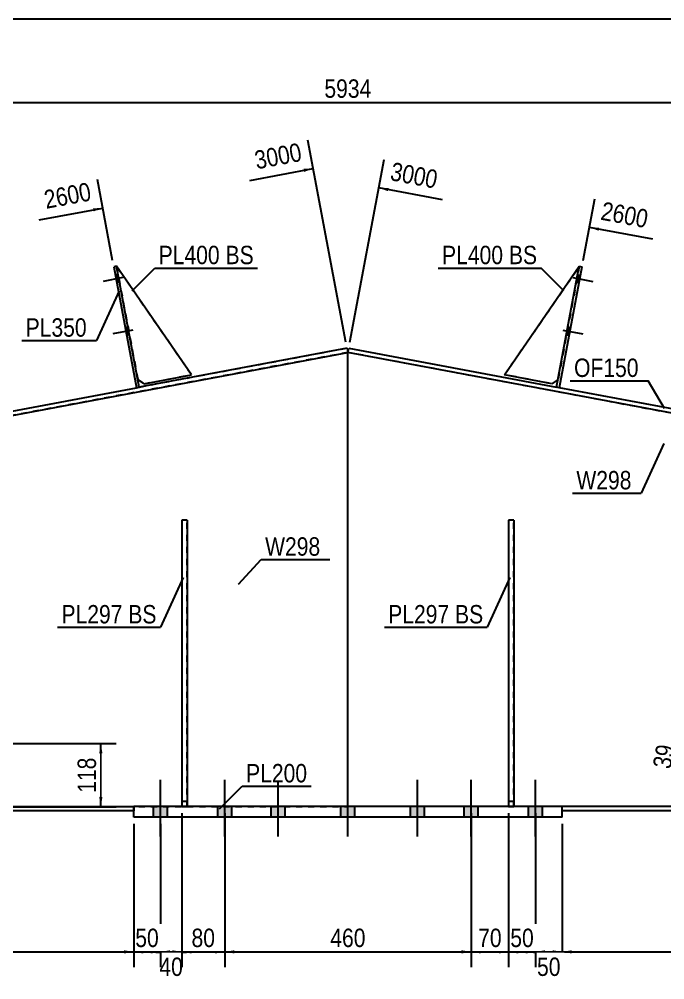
# Model space of a CAD drawing. Header units: millimetres. Extents: x -240 to 163, y -154 to 123.
# Drawn here: x -90.7 to 9.8, y -26.1 to 123.4 of the extents above; entities that cross this region are included whole.
import ezdxf

# ---------------------------------------------------------------- set-up
doc = ezdxf.new("R2010")
doc.units = ezdxf.units.MM
doc.linetypes.add('DXK_LINE_DOT1', pattern=[1.8814, 0.9407, -0.9407])
doc.styles.add('Arial Narrow', font='ARIALN.TTF', dxfattribs={"height": 0.2})

# ---------------------------------------------------------------- blocks, each defined once
blk = doc.blocks.new('Unknown-627308215-1211')
at = {"color": 5, "linetype": 'Continuous'}
blk.add_line((162.91, 123.44), (-237.09, 123.44), dxfattribs=at)
blk = doc.blocks.new('Part-627308215-1257 - 1232')
at = {"color": 2, "linetype": 'Continuous'}
for p, q in [((-63.87, 68.08), (-75.52, 84.97)), ((-71.24, 66.69), (-72.21, 67.36)), ((-71.24, 66.69), (-63.87, 68.08))]:
    blk.add_line(p, q, dxfattribs=at)
at = {"color": 7, "linetype": 'DXK_LINE_DOT1'}
blk.add_line((-75.52, 84.97), (-72.21, 67.36), dxfattribs=at)
blk = doc.blocks.new('Part-627308215-1262 - 1232')
at = {"color": 2, "linetype": 'Continuous'}
for p, q in [((-15.17, 68.08), (-3.52, 84.97)), ((-7.8, 66.69), (-15.17, 68.08)), ((-6.83, 67.36), (-7.8, 66.69))]:
    blk.add_line(p, q, dxfattribs=at)
at = {"color": 7, "linetype": 'DXK_LINE_DOT1'}
blk.add_line((-3.52, 84.97), (-6.83, 67.36), dxfattribs=at)
blk = doc.blocks.new('Part-627308215-1524 - 1232')
at = {"color": 2, "linetype": 'Continuous'}
for p, q in [((21.22, 0.83), (-6.19, 0.83)), ((68.18, 0.17), (-6.19, 0.17)), ((68.18, 0.83), (21.3, 0.83)), ((81.91, 0.83), (68.28, 0.83)), ((104.33, 0.17), (68.28, 0.17)), ((81.99, 0.83), (104.33, 0.83)), ((104.43, 0.83), (128.59, 0.83)), ((128.59, 0.17), (104.43, 0.17)), ((128.59, 0.83), (128.59, 0.17))]:
    blk.add_line(p, q, dxfattribs=at)
at = {"color": 7, "linetype": 'DXK_LINE_DOT1'}
for p, q in [((-6.19, 0.17), (-6.19, 0.83)), ((68.18, 0.83), (21.22, 0.83)), ((104.33, 0.83), (68.28, 0.83)), ((128.59, 0.83), (104.43, 0.83)), ((128.59, 0.17), (128.59, 0.17)), ((128.59, 0.17), (128.59, 0.17))]:
    blk.add_line(p, q, dxfattribs=at)
blk = doc.blocks.new('Part-627308215-1605 - 1232')
at = {"color": 2, "linetype": 'Continuous'}
for p, q in [((-64.52, 45.44), (-65.35, 45.44)), ((-65.35, 45.44), (-65.35, 0.83)), ((-64.52, 45.44), (-64.52, 45.44)), ((-64.52, 45.44), (-64.52, 0.83)), ((-65.35, 0.83), (-64.52, 0.83)), ((-64.52, 0.83), (-64.52, 0.83))]:
    blk.add_line(p, q, dxfattribs=at)
at = {"color": 7, "linetype": 'DXK_LINE_DOT1'}
for p, q in [((-65.35, 45.44), (-65.35, 0.83)), ((-64.52, 0.83), (-64.52, 45.44)), ((-65.35, 1.67), (-64.52, 1.67))]:
    blk.add_line(p, q, dxfattribs=at)
blk = doc.blocks.new('Part-627308215-1460 - 1232')
at = {"color": 2, "linetype": 'Continuous'}
for p, q in [((-75.52, 84.97), (-75.93, 84.89)), ((-75.93, 84.89), (-72.39, 66.05)), ((-71.98, 66.13), (-75.52, 84.97)), ((-72.39, 66.05), (-71.98, 66.13))]:
    blk.add_line(p, q, dxfattribs=at)
blk = doc.blocks.new('Part-627308215-1413 - 1232')
at = {"color": 2, "linetype": 'Continuous'}
for p, q in [((-72.85, -0.83), (-72.85, 0.83)), ((-6.19, 0.83), (-72.85, 0.83)), ((-6.19, -0.83), (-6.19, 0.83)), ((-6.19, -0.83), (-72.85, -0.83))]:
    blk.add_line(p, q, dxfattribs=at)
blk = doc.blocks.new('Part-627308215-1610 - 1232')
at = {"color": 7, "linetype": 'DXK_LINE_DOT1'}
for p, q in [((-65.35, 45.44), (-65.35, 45.44)), ((-64.52, 45.44), (-65.35, 45.44)), ((-65.35, 0.83), (-65.35, 0.83)), ((-65.35, 0.83), (-64.52, 0.83))]:
    blk.add_line(p, q, dxfattribs=at)
blk = doc.blocks.new('Part-627308215-1423 - 1232')
at = {"color": 2, "linetype": 'Continuous'}
for p, q in [((-7.06, 66.13), (-3.52, 84.97)), ((-3.11, 84.89), (-6.65, 66.05)), ((-3.52, 84.97), (-3.11, 84.89)), ((-6.65, 66.05), (-7.06, 66.13))]:
    blk.add_line(p, q, dxfattribs=at)
blk = doc.blocks.new('Bolt-627308215-1620 - 1232')
at = {"linetype": 'Continuous'}
for points in [[(-3.57, 82.43), (-3.35, 83.58), (-3.76, 83.66), (-3.98, 82.51)], [(-3.57, 82.43), (-3.35, 83.58), (-3.76, 83.66), (-3.98, 82.51)], [(-3.57, 82.43), (-3.35, 83.58), (-3.76, 83.66), (-3.98, 82.51)], [(-5.11, 74.24), (-4.89, 75.39), (-5.3, 75.46), (-5.52, 74.32)], [(-5.11, 74.24), (-4.89, 75.39), (-5.3, 75.46), (-5.52, 74.32)], [(-5.11, 74.24), (-4.89, 75.39), (-5.3, 75.46), (-5.52, 74.32)]]:
    blk.add_hatch(color=3, dxfattribs=at).paths.add_polyline_path(points)
at = {"color": 3, "linetype": 'Continuous'}
for p, q in [((-4.53, 83.2), (-1.41, 82.62)), ((-4.53, 83.2), (-1.41, 82.62)), ((-4.53, 83.2), (-1.41, 82.62)), ((-3.98, 82.51), (-3.57, 82.43)), ((-3.98, 82.51), (-3.57, 82.43)), ((-3.98, 82.51), (-3.57, 82.43)), ((-3.76, 83.66), (-3.35, 83.58)), ((-3.76, 83.66), (-3.35, 83.58)), ((-3.76, 83.66), (-3.35, 83.58)), ((-6.07, 75.01), (-2.95, 74.43)), ((-6.07, 75.01), (-2.95, 74.43)), ((-6.07, 75.01), (-2.95, 74.43)), ((-5.3, 75.46), (-4.89, 75.39)), ((-5.3, 75.46), (-4.89, 75.39)), ((-5.3, 75.46), (-4.89, 75.39)), ((-5.52, 74.32), (-5.11, 74.24)), ((-5.52, 74.32), (-5.11, 74.24)), ((-5.52, 74.32), (-5.11, 74.24))]:
    blk.add_line(p, q, dxfattribs=at)
blk = doc.blocks.new('Part-627308215-1556 - 1232')
at = {"color": 7, "linetype": 'DXK_LINE_DOT1'}
for p, q in [((-39.52, 71.55), (-147.22, 51.32)), ((-147.32, 40.71), (-183.37, 33.94)), ((-183.47, 30.83), (-212.37, 25.4)), ((-212.37, 25.4), (-207.76, 0.83)), ((-207.63, 0.83), (-183.47, 0.83)), ((-183.37, 0.83), (-161.03, 0.83)), ((-160.95, 0.83), (-147.32, 0.83)), ((-147.22, 0.83), (-100.34, 0.83)), ((-100.26, 0.83), (-39.52, 0.83))]:
    blk.add_line(p, q, dxfattribs=at)
at = {"color": 2, "linetype": 'Continuous'}
for p, q in [((-39.52, 0.83), (-39.52, 71.55)), ((-207.76, 0.83), (-207.63, 0.83))]:
    blk.add_line(p, q, dxfattribs=at)
blk = doc.blocks.new('Part-627308215-1578 - 1232')
at = {"color": 2, "linetype": 'Continuous'}
for p, q in [((-13.69, 45.44), (-14.52, 45.44)), ((-14.52, 45.44), (-14.52, 0.83)), ((-13.69, 45.44), (-13.69, 45.44)), ((-13.69, 45.44), (-13.69, 0.83)), ((-14.52, 0.83), (-13.69, 0.83)), ((-13.69, 0.83), (-13.69, 0.83))]:
    blk.add_line(p, q, dxfattribs=at)
at = {"color": 7, "linetype": 'DXK_LINE_DOT1'}
for p, q in [((-14.52, 45.44), (-14.52, 0.83)), ((-13.69, 0.83), (-13.69, 45.44)), ((-14.52, 1.67), (-13.69, 1.67))]:
    blk.add_line(p, q, dxfattribs=at)
blk = doc.blocks.new('Part-627308215-1529 - 1232')
at = {"color": 2, "linetype": 'Continuous'}
for p, q in [((-207.63, 0.17), (-207.63, 0.83)), ((-207.63, 0.83), (-183.47, 0.83)), ((-183.47, 0.17), (-207.63, 0.17)), ((-183.37, 0.83), (-161.03, 0.83)), ((-147.32, 0.17), (-183.37, 0.17)), ((-160.95, 0.83), (-147.32, 0.83)), ((-147.22, 0.83), (-100.34, 0.83)), ((-72.85, 0.17), (-147.22, 0.17)), ((-100.26, 0.83), (-72.85, 0.83))]:
    blk.add_line(p, q, dxfattribs=at)
at = {"color": 7, "linetype": 'DXK_LINE_DOT1'}
for p, q in [((-207.63, 0.17), (-207.63, 0.17)), ((-207.63, 0.17), (-207.63, 0.17)), ((-160.95, 0.83), (-161.03, 0.83)), ((-100.26, 0.83), (-100.34, 0.83)), ((-72.85, 0.83), (-72.85, 0.17))]:
    blk.add_line(p, q, dxfattribs=at)
blk = doc.blocks.new('Part-627308215-1534 - 1232')
at = {"color": 7, "linetype": 'DXK_LINE_DOT1'}
for p, q in [((-39.64, 72.2), (-72.39, 66.05)), ((-110.81, 58.84), (-110.4, 58.91)), ((-147.22, 52), (-130.95, 55.05)), ((-167.51, 37.6), (-147.32, 41.39)), ((-212.37, 25.4), (-212.49, 26.06))]:
    blk.add_line(p, q, dxfattribs=at)
at = {"color": 2, "linetype": 'Continuous'}
for p, q in [((-39.64, 72.2), (-71.98, 66.13)), ((-39.64, 72.2), (-39.52, 71.55)), ((-147.22, 51.32), (-39.52, 71.55)), ((-110.4, 58.91), (-72.39, 66.05)), ((-130.95, 55.05), (-110.81, 58.84)), ((-147.22, 52), (-131.36, 54.98)), ((-183.37, 33.94), (-147.32, 40.71)), ((-167.1, 37.67), (-147.32, 41.39)), ((-183.37, 34.62), (-167.51, 37.6)), ((-212.49, 26.06), (-183.47, 31.51)), ((-212.37, 25.4), (-183.47, 30.83))]:
    blk.add_line(p, q, dxfattribs=at)
blk = doc.blocks.new('Part-627308215-1502 - 1232')
at = {"color": 2, "linetype": 'Continuous'}
for p, q in [((-39.52, 71.55), (-39.4, 72.2)), ((-39.4, 72.2), (-7.06, 66.13)), ((68.18, 51.32), (-39.52, 71.55)), ((31.36, 58.91), (-6.65, 66.05)), ((51.91, 55.05), (31.77, 58.84)), ((68.18, 52), (52.32, 54.98)), ((88.06, 37.67), (68.28, 41.39)), ((104.33, 33.94), (68.28, 40.71)), ((104.33, 34.62), (88.47, 37.6)), ((133.45, 26.06), (104.43, 31.51)), ((133.33, 25.4), (104.43, 30.83))]:
    blk.add_line(p, q, dxfattribs=at)
at = {"color": 7, "linetype": 'DXK_LINE_DOT1'}
for p, q in [((-6.65, 66.05), (-7.06, 66.13)), ((31.77, 58.84), (31.36, 58.91)), ((52.32, 54.98), (51.91, 55.05)), ((88.47, 37.6), (88.06, 37.67)), ((133.33, 25.4), (133.45, 26.06))]:
    blk.add_line(p, q, dxfattribs=at)
blk = doc.blocks.new('Part-627308215-1600 - 1232')
at = {"color": 7, "linetype": 'DXK_LINE_DOT1'}
for p, q in [((-14.52, 45.44), (-14.52, 45.44)), ((-14.52, 45.44), (-14.52, 0.83)), ((-13.69, 45.44), (-14.52, 45.44)), ((-13.69, 0.83), (-13.69, 45.44)), ((-14.52, 0.83), (-14.52, 0.83)), ((-14.52, 0.83), (-13.69, 0.83))]:
    blk.add_line(p, q, dxfattribs=at)
blk = doc.blocks.new('Bolt-627308215-1618 - 1232')
at = {"linetype": 'Continuous'}
for points in [[(-69.77, -0.83), (-67.6, -0.83), (-67.6, 0.83), (-69.77, 0.83)], [(-69.77, -0.83), (-67.6, -0.83), (-67.6, 0.83), (-69.77, 0.83)], [(-59.77, -0.83), (-57.6, -0.83), (-57.6, 0.83), (-59.77, 0.83)], [(-59.77, -0.83), (-57.6, -0.83), (-57.6, 0.83), (-59.77, 0.83)], [(-51.44, -0.83), (-49.27, -0.83), (-49.27, 0.83), (-51.44, 0.83)], [(-51.44, -0.83), (-49.27, -0.83), (-49.27, 0.83), (-51.44, 0.83)], [(-40.6, -0.83), (-38.44, -0.83), (-38.44, 0.83), (-40.6, 0.83)], [(-40.6, -0.83), (-38.44, -0.83), (-38.44, 0.83), (-40.6, 0.83)], [(-29.77, -0.83), (-27.6, -0.83), (-27.6, 0.83), (-29.77, 0.83)], [(-29.77, -0.83), (-27.6, -0.83), (-27.6, 0.83), (-29.77, 0.83)], [(-21.44, -0.83), (-19.27, -0.83), (-19.27, 0.83), (-21.44, 0.83)], [(-21.44, -0.83), (-19.27, -0.83), (-19.27, 0.83), (-21.44, 0.83)], [(-11.44, -0.83), (-9.27, -0.83), (-9.27, 0.83), (-11.44, 0.83)], [(-11.44, -0.83), (-9.27, -0.83), (-9.27, 0.83), (-11.44, 0.83)]]:
    blk.add_hatch(color=3, dxfattribs=at).paths.add_polyline_path(points)
at = {"color": 3, "linetype": 'Continuous'}
for p, q in [((-68.69, -3.82), (-68.69, 5)), ((-68.69, -3.82), (-68.69, 5)), ((-58.69, -3.82), (-58.69, 5)), ((-58.69, -3.82), (-58.69, 5)), ((-50.35, -3.82), (-50.35, 5)), ((-50.35, -3.82), (-50.35, 5)), ((-39.52, -3.82), (-39.52, 5)), ((-39.52, -3.82), (-39.52, 5)), ((-28.69, -3.82), (-28.69, 5)), ((-28.69, -3.82), (-28.69, 5)), ((-20.35, -3.82), (-20.35, 5)), ((-20.35, -3.82), (-20.35, 5)), ((-10.35, -3.82), (-10.35, 5)), ((-10.35, -3.82), (-10.35, 5)), ((-69.77, -0.83), (-69.77, 0.83)), ((-69.77, -0.83), (-69.77, 0.83)), ((-67.6, -0.83), (-67.6, 0.83)), ((-67.6, -0.83), (-67.6, 0.83)), ((-59.77, -0.83), (-59.77, 0.83)), ((-59.77, -0.83), (-59.77, 0.83)), ((-57.6, -0.83), (-57.6, 0.83)), ((-57.6, -0.83), (-57.6, 0.83)), ((-51.44, -0.83), (-51.44, 0.83)), ((-51.44, -0.83), (-51.44, 0.83)), ((-49.27, -0.83), (-49.27, 0.83)), ((-49.27, -0.83), (-49.27, 0.83)), ((-40.6, -0.83), (-40.6, 0.83)), ((-40.6, -0.83), (-40.6, 0.83)), ((-38.44, -0.83), (-38.44, 0.83)), ((-38.44, -0.83), (-38.44, 0.83)), ((-29.77, -0.83), (-29.77, 0.83)), ((-29.77, -0.83), (-29.77, 0.83)), ((-27.6, -0.83), (-27.6, 0.83)), ((-27.6, -0.83), (-27.6, 0.83)), ((-21.44, -0.83), (-21.44, 0.83)), ((-21.44, -0.83), (-21.44, 0.83)), ((-19.27, -0.83), (-19.27, 0.83)), ((-19.27, -0.83), (-19.27, 0.83)), ((-11.44, -0.83), (-11.44, 0.83)), ((-11.44, -0.83), (-11.44, 0.83)), ((-9.27, -0.83), (-9.27, 0.83)), ((-9.27, -0.83), (-9.27, 0.83))]:
    blk.add_line(p, q, dxfattribs=at)
blk = doc.blocks.new('Bolt-627308215-1623 - 1232')
at = {"linetype": 'Continuous'}
for points in [[(-75.06, 82.51), (-75.28, 83.66), (-75.68, 83.58), (-75.47, 82.43)], [(-75.06, 82.51), (-75.28, 83.66), (-75.68, 83.58), (-75.47, 82.43)], [(-75.06, 82.51), (-75.28, 83.66), (-75.68, 83.58), (-75.47, 82.43)], [(-73.52, 74.32), (-73.74, 75.47), (-74.15, 75.39), (-73.93, 74.24)], [(-73.52, 74.32), (-73.74, 75.47), (-74.15, 75.39), (-73.93, 74.24)], [(-73.52, 74.32), (-73.74, 75.47), (-74.15, 75.39), (-73.93, 74.24)]]:
    blk.add_hatch(color=3, dxfattribs=at).paths.add_polyline_path(points)
at = {"color": 3, "linetype": 'Continuous'}
for p, q in [((-74.51, 83.21), (-77.62, 82.62)), ((-74.51, 83.21), (-77.62, 82.62)), ((-74.51, 83.21), (-77.62, 82.62)), ((-75.28, 83.66), (-75.68, 83.58)), ((-75.28, 83.66), (-75.68, 83.58)), ((-75.28, 83.66), (-75.68, 83.58)), ((-75.06, 82.51), (-75.47, 82.43)), ((-75.06, 82.51), (-75.47, 82.43)), ((-75.06, 82.51), (-75.47, 82.43)), ((-72.97, 75.01), (-76.09, 74.43)), ((-72.97, 75.01), (-76.09, 74.43)), ((-72.97, 75.01), (-76.09, 74.43)), ((-73.74, 75.47), (-74.15, 75.39)), ((-73.74, 75.47), (-74.15, 75.39)), ((-73.74, 75.47), (-74.15, 75.39)), ((-73.52, 74.32), (-73.93, 74.24)), ((-73.52, 74.32), (-73.93, 74.24)), ((-73.52, 74.32), (-73.93, 74.24))]:
    blk.add_line(p, q, dxfattribs=at)
blk = doc.blocks.new('Part-627308215-1648 - 1232')
at = {"color": 2, "linetype": 'Continuous'}
for p, q in [((-39.52, 0.83), (-39.52, 71.55)), ((128.72, 0.83), (128.59, 0.83))]:
    blk.add_line(p, q, dxfattribs=at)
at = {"color": 7, "linetype": 'DXK_LINE_DOT1'}
for p, q in [((68.18, 51.32), (-39.52, 71.55)), ((104.33, 33.94), (68.28, 40.71)), ((133.33, 25.4), (104.43, 30.83)), ((133.33, 25.4), (128.72, 0.83)), ((21.22, 0.83), (-39.52, 0.83))]:
    blk.add_line(p, q, dxfattribs=at)
blk = doc.blocks.new('Part-627308215-1675 - 1232')
at = {"color": 7, "linetype": 'DXK_LINE_DOT1'}
for p, q in [((-63.87, 68.08), (-75.52, 84.97)), ((-72.21, 67.36), (-71.24, 66.69)), ((-71.24, 66.69), (-63.87, 68.08))]:
    blk.add_line(p, q, dxfattribs=at)
blk = doc.blocks.new('Part-627308215-1680 - 1232')
at = {"color": 7, "linetype": 'DXK_LINE_DOT1'}
for p, q in [((-15.17, 68.08), (-3.52, 84.97)), ((-7.8, 66.69), (-15.17, 68.08)), ((-6.83, 67.36), (-7.8, 66.69))]:
    blk.add_line(p, q, dxfattribs=at)
blk = doc.blocks.new('StraightDimension-627308215-1766 - 1232')
at = {"linetype": 'Continuous'}
for points in [[(11.53, 8.4), (12.05, 9.83), (12.02, 8.31)], [(11.98, 8.08), (11.45, 6.65), (11.49, 8.17)]]:
    blk.add_hatch(color=7, dxfattribs=at).paths.add_polyline_path(points)
at = {"color": 7, "linetype": 'Continuous'}
for p, q in [((23.14, 7.74), (9.84, 10.24)), ((11.45, 6.65), (12.05, 9.83)), ((22.55, 4.57), (9.24, 7.07))]:
    blk.add_line(p, q, dxfattribs=at)
at = {"color": 0}
blk.add_wipeout([(12.05, 10.65), (7.93, 11.43), (7.03, 6.66), (11.16, 5.88)], dxfattribs=at)
at = {"color": 3, "style": 'Arial Narrow'}
blk.add_text('39', height=2.863, rotation=79.3661, dxfattribs=at).set_placement((10.68, 6.58))
blk = doc.blocks.new('StraightDimension-627308215-1776 - 1232')
at = {"linetype": 'Continuous'}
blk.add_hatch(color=7, dxfattribs=at).paths.add_polyline_path([(-0.53, 90.51), (-1.96, 91.03), (-0.44, 91)])
at = {"color": 7, "linetype": 'Continuous'}
for p, q in [((-2.92, 85.87), (-1.13, 95.45)), ((7.93, 89.17), (-1.96, 91.03))]:
    blk.add_line(p, q, dxfattribs=at)
at = {"color": 0}
blk.add_wipeout([(7.34, 90.2), (8.11, 94.33), (-0.25, 95.9), (-1.03, 91.77)], dxfattribs=at)
at = {"color": 3, "style": 'Arial Narrow'}
blk.add_text('2600', height=2.863, rotation=-10.6341, dxfattribs=at).set_placement((-0.33, 92.25))
blk = doc.blocks.new('StraightDimension-627308215-1797 - 1232')
at = {"linetype": 'Continuous'}
blk.add_hatch(color=7, dxfattribs=at).paths.add_polyline_path([(-33.28, 96.66), (-34.71, 97.18), (-33.19, 97.15)])
at = {"color": 7, "linetype": 'Continuous'}
for p, q in [((-39.21, 73.18), (-33.88, 101.6)), ((-24.82, 95.32), (-34.71, 97.18))]:
    blk.add_line(p, q, dxfattribs=at)
at = {"color": 0}
blk.add_wipeout([(-25.41, 96.35), (-24.64, 100.48), (-33, 102.05), (-33.78, 97.92)], dxfattribs=at)
at = {"color": 3, "style": 'Arial Narrow'}
blk.add_text('3000', height=2.863, rotation=-10.6341, dxfattribs=at).set_placement((-33.08, 98.4))
blk = doc.blocks.new('StraightDimension-627308215-1847 - 1232')
at = {"linetype": 'Continuous'}
for points in [[(-67.19, -22.03), (-68.69, -21.78), (-67.19, -21.53)], [(-66.85, -21.53), (-65.35, -21.78), (-66.85, -22.03)]]:
    blk.add_hatch(color=7, dxfattribs=at).paths.add_polyline_path(points)
at = {"color": 7, "linetype": 'Continuous'}
for p, q in [((-65.35, -0.17), (-65.35, -24.03)), ((-68.69, -1.83), (-68.69, -24.03)), ((-68.69, -21.78), (-65.35, -21.78))]:
    blk.add_line(p, q, dxfattribs=at)
at = {"color": 0}
blk.add_wipeout([(-64.59, -26.13), (-64.59, -21.93), (-69.45, -21.93), (-69.45, -26.13)], dxfattribs=at)
at = {"color": 3, "style": 'Arial Narrow'}
blk.add_text('40', height=2.863, dxfattribs=at).set_placement((-68.85, -25.53))
blk = doc.blocks.new('StraightDimension-627308215-1862 - 1232')
at = {"linetype": 'Continuous'}
for points in [[(-71.35, -22.03), (-72.85, -21.78), (-71.35, -21.53)], [(-70.19, -21.53), (-68.69, -21.78), (-70.19, -22.03)]]:
    blk.add_hatch(color=7, dxfattribs=at).paths.add_polyline_path(points)
at = {"color": 7, "linetype": 'Continuous'}
for p, q in [((-72.85, -1.83), (-72.85, -24.18)), ((-68.69, -1.83), (-68.69, -24.18)), ((-72.85, -21.78), (-68.69, -21.78))]:
    blk.add_line(p, q, dxfattribs=at)
at = {"color": 0}
blk.add_wipeout([(-68.34, -21.63), (-68.34, -17.43), (-73.2, -17.43), (-73.2, -21.63)], dxfattribs=at)
at = {"color": 3, "style": 'Arial Narrow'}
blk.add_text('50', height=2.863, dxfattribs=at).set_placement((-72.6, -21.03))
blk = doc.blocks.new('StraightDimension-627308215-1872 - 1232')
at = {"linetype": 'Continuous'}
for points in [[(-206.13, -22.03), (-207.63, -21.78), (-206.13, -21.53)], [(-74.35, -21.53), (-72.85, -21.78), (-74.35, -22.03)]]:
    blk.add_hatch(color=7, dxfattribs=at).paths.add_polyline_path(points)
at = {"color": 7, "linetype": 'Continuous'}
for p, q in [((-207.63, -0.83), (-207.63, -24.18)), ((-72.85, -1.83), (-72.85, -24.18)), ((-207.63, -21.78), (-72.85, -21.78))]:
    blk.add_line(p, q, dxfattribs=at)
at = {"color": 0}
blk.add_wipeout([(-135.99, -21.63), (-135.99, -17.43), (-144.5, -17.43), (-144.5, -21.63)], dxfattribs=at)
at = {"color": 3, "style": 'Arial Narrow'}
blk.add_text('2492', height=2.863, dxfattribs=at).set_placement((-143.9, -21.03))
blk = doc.blocks.new('StraightDimension-627308215-1882 - 1232')
at = {"linetype": 'Continuous'}
for points in [[(-57.19, -22.03), (-58.69, -21.78), (-57.19, -21.53)], [(-21.85, -21.53), (-20.35, -21.78), (-21.85, -22.03)]]:
    blk.add_hatch(color=7, dxfattribs=at).paths.add_polyline_path(points)
at = {"color": 7, "linetype": 'Continuous'}
for p, q in [((-58.69, -0.17), (-58.69, -24.18)), ((-20.35, -0.17), (-20.35, -24.18)), ((-58.69, -21.78), (-20.35, -21.78))]:
    blk.add_line(p, q, dxfattribs=at)
at = {"color": 0}
blk.add_wipeout([(-36.18, -21.63), (-36.18, -17.43), (-42.86, -17.43), (-42.86, -21.63)], dxfattribs=at)
at = {"color": 3, "style": 'Arial Narrow'}
blk.add_text('460', height=2.863, dxfattribs=at).set_placement((-42.26, -21.03))
blk = doc.blocks.new('StraightDimension-627308215-1889 - 1232')
at = {"linetype": 'Continuous'}
for points in [[(-63.85, -22.03), (-65.35, -21.78), (-63.85, -21.53)], [(-60.19, -21.53), (-58.69, -21.78), (-60.19, -22.03)]]:
    blk.add_hatch(color=7, dxfattribs=at).paths.add_polyline_path(points)
at = {"color": 7, "linetype": 'Continuous'}
for p, q in [((-65.35, -0.17), (-65.35, -24.18)), ((-58.69, -0.17), (-58.69, -24.18)), ((-65.35, -21.78), (-58.69, -21.78))]:
    blk.add_line(p, q, dxfattribs=at)
at = {"color": 0}
blk.add_wipeout([(-59.59, -21.63), (-59.59, -17.43), (-64.45, -17.43), (-64.45, -21.63)], dxfattribs=at)
at = {"color": 3, "style": 'Arial Narrow'}
blk.add_text('80', height=2.863, dxfattribs=at).set_placement((-63.85, -21.03))
blk = doc.blocks.new('StraightDimension-627308215-1902 - 1232')
at = {"linetype": 'Continuous'}
for points in [[(-4.69, -22.03), (-6.19, -21.78), (-4.69, -21.53)], [(127.09, -21.53), (128.59, -21.78), (127.09, -22.03)]]:
    blk.add_hatch(color=7, dxfattribs=at).paths.add_polyline_path(points)
at = {"color": 7, "linetype": 'Continuous'}
for p, q in [((128.59, -0.83), (128.59, -24.18)), ((-6.19, -1.83), (-6.19, -24.18)), ((-6.19, -21.78), (128.59, -21.78))]:
    blk.add_line(p, q, dxfattribs=at)
at = {"color": 0}
blk.add_wipeout([(65.46, -21.63), (65.46, -17.43), (56.95, -17.43), (56.95, -21.63)], dxfattribs=at)
at = {"color": 3, "style": 'Arial Narrow'}
blk.add_text('2492', height=2.863, dxfattribs=at).set_placement((57.55, -21.03))
blk = doc.blocks.new('StraightDimension-627308215-1912 - 1232')
at = {"linetype": 'Continuous'}
for points in [[(-8.85, -22.03), (-10.35, -21.78), (-8.85, -21.53)], [(-7.69, -21.53), (-6.19, -21.78), (-7.69, -22.03)]]:
    blk.add_hatch(color=7, dxfattribs=at).paths.add_polyline_path(points)
at = {"color": 7, "linetype": 'Continuous'}
for p, q in [((-10.35, -0.17), (-10.35, -24.03)), ((-6.19, -1.83), (-6.19, -24.03)), ((-10.35, -21.78), (-6.19, -21.78))]:
    blk.add_line(p, q, dxfattribs=at)
at = {"color": 0}
blk.add_wipeout([(-5.84, -26.13), (-5.84, -21.93), (-10.7, -21.93), (-10.7, -26.13)], dxfattribs=at)
at = {"color": 3, "style": 'Arial Narrow'}
blk.add_text('50', height=2.863, dxfattribs=at).set_placement((-10.1, -25.53))
blk = doc.blocks.new('StraightDimension-627308215-1929 - 1232')
at = {"linetype": 'Continuous'}
for points in [[(-13.02, -22.03), (-14.52, -21.78), (-13.02, -21.53)], [(-11.85, -21.53), (-10.35, -21.78), (-11.85, -22.03)]]:
    blk.add_hatch(color=7, dxfattribs=at).paths.add_polyline_path(points)
at = {"color": 7, "linetype": 'Continuous'}
for p, q in [((-14.52, -0.17), (-14.52, -24.18)), ((-10.35, -0.17), (-10.35, -24.18)), ((-14.52, -21.78), (-10.35, -21.78))]:
    blk.add_line(p, q, dxfattribs=at)
at = {"color": 0}
blk.add_wipeout([(-10.01, -21.63), (-10.01, -17.43), (-14.86, -17.43), (-14.86, -21.63)], dxfattribs=at)
at = {"color": 3, "style": 'Arial Narrow'}
blk.add_text('50', height=2.863, dxfattribs=at).set_placement((-14.26, -21.03))
blk = doc.blocks.new('StraightDimension-627308215-1949 - 1232')
at = {"linetype": 'Continuous'}
for points in [[(-18.85, -22.03), (-20.35, -21.78), (-18.85, -21.53)], [(-16.02, -21.53), (-14.52, -21.78), (-16.02, -22.03)]]:
    blk.add_hatch(color=7, dxfattribs=at).paths.add_polyline_path(points)
at = {"color": 7, "linetype": 'Continuous'}
for p, q in [((-20.35, -0.17), (-20.35, -24.18)), ((-14.52, -0.17), (-14.52, -24.18)), ((-20.35, -21.78), (-14.52, -21.78))]:
    blk.add_line(p, q, dxfattribs=at)
at = {"color": 0}
blk.add_wipeout([(-15.01, -21.63), (-15.01, -17.43), (-19.86, -17.43), (-19.86, -21.63)], dxfattribs=at)
at = {"color": 3, "style": 'Arial Narrow'}
blk.add_text('70', height=2.863, dxfattribs=at).set_placement((-19.26, -21.03))
blk = doc.blocks.new('StraightDimension-627308215-2024 - 1232')
at = {"color": 7, "linetype": 'Continuous'}
blk.add_line((-213.91, 110.46), (134.87, 110.46), dxfattribs=at)
at = {"color": 0}
blk.add_wipeout([(-35.26, 110.61), (-35.26, 114.81), (-43.78, 114.81), (-43.78, 110.61)], dxfattribs=at)
at = {"color": 3, "style": 'Arial Narrow'}
blk.add_text('5934', height=2.863, dxfattribs=at).set_placement((-43.18, 111.21))
blk = doc.blocks.new('StraightDimension-627308215-11403 - 1232')
at = {"linetype": 'Continuous'}
for points in [[(-78.21, 9.15), (-77.96, 10.65), (-77.71, 9.15)], [(-77.71, 2.32), (-77.96, 0.82), (-78.21, 2.32)]]:
    blk.add_hatch(color=7, dxfattribs=at).paths.add_polyline_path(points)
at = {"color": 7, "linetype": 'Continuous'}
for p, q in [((-101.18, 10.65), (-75.56, 10.65)), ((-77.96, 0.82), (-77.96, 10.65)), ((-99.33, 0.82), (-75.56, 0.82))]:
    blk.add_line(p, q, dxfattribs=at)
at = {"color": 0}
blk.add_wipeout([(-78.11, 9.08), (-82.31, 9.08), (-82.31, 2.39), (-78.11, 2.39)], dxfattribs=at)
at = {"color": 3, "style": 'Arial Narrow'}
blk.add_text('118', height=2.863, rotation=90.0002, dxfattribs=at).set_placement((-78.71, 2.99))
blk = doc.blocks.new('StraightDimension-627308215-12035 - 1232')
at = {"linetype": 'Continuous'}
blk.add_hatch(color=7, dxfattribs=at).paths.add_polyline_path([(-46.42, 100.16), (-44.9, 100.19), (-46.33, 99.67)])
at = {"color": 7, "linetype": 'Continuous'}
for p, q in [((-39.83, 73.18), (-45.73, 104.62)), ((-54.79, 98.34), (-44.9, 100.19))]:
    blk.add_line(p, q, dxfattribs=at)
at = {"color": 0}
blk.add_wipeout([(-45.83, 100.93), (-46.6, 105.06), (-54.97, 103.49), (-54.19, 99.36)], dxfattribs=at)
at = {"color": 3, "style": 'Arial Narrow'}
blk.add_text('3000', height=2.863, rotation=10.6341, dxfattribs=at).set_placement((-53.71, 100.06))
blk = doc.blocks.new('StraightDimension-627308215-12036 - 1232')
at = {"linetype": 'Continuous'}
blk.add_hatch(color=7, dxfattribs=at).paths.add_polyline_path([(-79.17, 94.01), (-77.65, 94.04), (-79.08, 93.52)])
at = {"color": 7, "linetype": 'Continuous'}
for p, q in [((-76.12, 85.87), (-78.48, 98.46)), ((-87.54, 92.18), (-77.65, 94.04))]:
    blk.add_line(p, q, dxfattribs=at)
at = {"color": 0}
blk.add_wipeout([(-78.58, 94.78), (-79.35, 98.91), (-87.72, 97.34), (-86.94, 93.21)], dxfattribs=at)
at = {"color": 3, "style": 'Arial Narrow'}
blk.add_text('2600', height=2.863, rotation=10.6341, dxfattribs=at).set_placement((-86.47, 93.91))
blk = doc.blocks.new('Mark-627308215-1456 - 1232')
at = {"color": 7, "linetype": 'Continuous'}
blk.add_line((-75.11, 81.14), (-78.65, 73.41), dxfattribs=at)
at = {"color": 0}
blk.add_wipeout([(-80.15, 74.01), (-80.15, 77.01), (-89.65, 77.01), (-89.65, 74.01)], dxfattribs=at)
blk.add_wipeout([(-80.15, 74.01), (-80.15, 77.01), (-89.65, 77.01), (-89.65, 74.01)], dxfattribs=at)
at = {"color": 7, "linetype": 'Continuous'}
blk.add_line((-90.25, 73.41), (-78.65, 73.41), dxfattribs=at)
at = {"color": 3, "style": 'Arial Narrow'}
blk.add_text('PL350', height=2.863, dxfattribs=at).set_placement((-89.65, 74.01))
blk = doc.blocks.new('MarkSet-627308215-2326 - 1232')
at = {"color": 0}
for points in [[(-15.37, 85.3), (-15.37, 88.3), (-24.87, 88.3), (-24.87, 85.3)], [(-10.08, 85.3), (-10.08, 88.3), (-14.47, 88.3), (-14.47, 85.3)]]:
    blk.add_wipeout(points, dxfattribs=at)
for points in [[(-15.37, 85.3), (-15.37, 88.3), (-24.87, 88.3), (-24.87, 85.3)], [(-10.08, 85.3), (-10.08, 88.3), (-14.47, 88.3), (-14.47, 85.3)]]:
    blk.add_wipeout(points, dxfattribs=at)
at = {"color": 7, "linetype": 'Continuous'}
for p in [(-25.47, 84.7), (-5.95, 81.17)]:
    blk.add_line(p, (-9.48, 84.7), dxfattribs=at)
at = {"color": 3, "style": 'Arial Narrow'}
for s, p in [('PL400', (-24.87, 85.3)), ('BS', (-14.47, 85.3))]:
    blk.add_text(s, height=2.863, dxfattribs=at).set_placement(p)
blk = doc.blocks.new('Mark-627308215-1409 - 1232')
at = {"color": 0}
blk.add_wipeout([(-45.86, 4.61), (-45.86, 7.61), (-55.36, 7.61), (-55.36, 4.61)], dxfattribs=at)
blk.add_wipeout([(-45.86, 4.61), (-45.86, 7.61), (-55.36, 7.61), (-55.36, 4.61)], dxfattribs=at)
at = {"color": 7, "linetype": 'Continuous'}
for p, q in [((-59.5, 0.48), (-55.96, 4.01)), ((-55.96, 4.01), (-45.26, 4.01))]:
    blk.add_line(p, q, dxfattribs=at)
at = {"color": 3, "style": 'Arial Narrow'}
blk.add_text('PL200', height=2.863, dxfattribs=at).set_placement((-55.36, 4.61))
blk = doc.blocks.new('Mark-627308215-1498 - 1232')
at = {"color": 7, "linetype": 'Continuous'}
blk.add_line((9.71, 62.81), (7.21, 67.14), dxfattribs=at)
at = {"color": 0}
blk.add_wipeout([(5.71, 67.74), (5.71, 70.74), (-4.34, 70.74), (-4.34, 67.74)], dxfattribs=at)
blk.add_wipeout([(5.71, 67.74), (5.71, 70.74), (-4.34, 70.74), (-4.34, 67.74)], dxfattribs=at)
at = {"color": 7, "linetype": 'Continuous'}
blk.add_line((-4.94, 67.14), (7.21, 67.14), dxfattribs=at)
at = {"color": 3, "style": 'Arial Narrow'}
blk.add_text('OF150', height=2.863, dxfattribs=at).set_placement((-4.34, 67.74))
blk = doc.blocks.new('Mark-627308215-1552 - 1232')
at = {"color": 0}
blk.add_wipeout([(-43.81, 39.91), (-43.81, 42.91), (-52.4, 42.91), (-52.4, 39.91)], dxfattribs=at)
blk.add_wipeout([(-43.81, 39.91), (-43.81, 42.91), (-52.4, 42.91), (-52.4, 39.91)], dxfattribs=at)
at = {"color": 7, "linetype": 'Continuous'}
for p, q in [((-56.53, 35.47), (-53, 39.31)), ((-53, 39.31), (-42.31, 39.31))]:
    blk.add_line(p, q, dxfattribs=at)
at = {"color": 3, "style": 'Arial Narrow'}
blk.add_text('W298', height=2.863, dxfattribs=at).set_placement((-52.4, 39.91))
blk = doc.blocks.new('Mark-627308215-1644 - 1232')
at = {"color": 7, "linetype": 'Continuous'}
blk.add_line((9.65, 57.38), (6.11, 49.64), dxfattribs=at)
at = {"color": 0}
blk.add_wipeout([(4.61, 50.24), (4.61, 53.24), (-3.98, 53.24), (-3.98, 50.24)], dxfattribs=at)
blk.add_wipeout([(4.61, 50.24), (4.61, 53.24), (-3.98, 53.24), (-3.98, 50.24)], dxfattribs=at)
at = {"color": 7, "linetype": 'Continuous'}
blk.add_line((-4.58, 49.64), (6.11, 49.64), dxfattribs=at)
at = {"color": 3, "style": 'Arial Narrow'}
blk.add_text('W298', height=2.863, dxfattribs=at).set_placement((-3.98, 50.24))
blk = doc.blocks.new('MarkSet-627308215-2320 - 1232')
at = {"color": 0}
for points in [[(-59.45, 85.3), (-59.45, 88.3), (-68.96, 88.3), (-68.96, 85.3)], [(-54.17, 85.3), (-54.17, 88.3), (-58.55, 88.3), (-58.55, 85.3)]]:
    blk.add_wipeout(points, dxfattribs=at)
for points in [[(-59.45, 85.3), (-59.45, 88.3), (-68.96, 88.3), (-68.96, 85.3)], [(-54.17, 85.3), (-54.17, 88.3), (-58.55, 88.3), (-58.55, 85.3)]]:
    blk.add_wipeout(points, dxfattribs=at)
at = {"color": 7, "linetype": 'Continuous'}
for p, q in [((-73.09, 81.17), (-69.56, 84.7)), ((-69.56, 84.7), (-53.57, 84.7))]:
    blk.add_line(p, q, dxfattribs=at)
at = {"color": 3, "style": 'Arial Narrow'}
for s, p in [('PL400', (-68.96, 85.3)), ('BS', (-58.55, 85.3))]:
    blk.add_text(s, height=2.863, dxfattribs=at).set_placement(p)
blk = doc.blocks.new('MarkSet-627308215-2394 - 1232')
at = {"color": 0}
for points in [[(-23.75, 29.36), (-23.75, 32.36), (-33.25, 32.36), (-33.25, 29.36)], [(-18.46, 29.36), (-18.46, 32.36), (-22.85, 32.36), (-22.85, 29.36)]]:
    blk.add_wipeout(points, dxfattribs=at)
for points in [[(-23.75, 29.36), (-23.75, 32.36), (-33.25, 32.36), (-33.25, 29.36)], [(-18.46, 29.36), (-18.46, 32.36), (-22.85, 32.36), (-22.85, 29.36)]]:
    blk.add_wipeout(points, dxfattribs=at)
at = {"color": 7, "linetype": 'Continuous'}
for p in [(-14.33, 36.5), (-33.85, 28.76)]:
    blk.add_line(p, (-17.86, 28.76), dxfattribs=at)
at = {"color": 3, "style": 'Arial Narrow'}
for s, p in [('PL297', (-33.25, 29.36)), ('BS', (-22.85, 29.36))]:
    blk.add_text(s, height=2.863, dxfattribs=at).set_placement(p)
blk = doc.blocks.new('MarkSet-627308215-2400 - 1232')
at = {"color": 0}
for points in [[(-74.58, 29.36), (-74.58, 32.36), (-84.08, 32.36), (-84.08, 29.36)], [(-69.3, 29.36), (-69.3, 32.36), (-73.68, 32.36), (-73.68, 29.36)]]:
    blk.add_wipeout(points, dxfattribs=at)
for points in [[(-74.58, 29.36), (-74.58, 32.36), (-84.08, 32.36), (-84.08, 29.36)], [(-69.3, 29.36), (-69.3, 32.36), (-73.68, 32.36), (-73.68, 29.36)]]:
    blk.add_wipeout(points, dxfattribs=at)
at = {"color": 7, "linetype": 'Continuous'}
for p in [(-65.16, 36.5), (-84.68, 28.76)]:
    blk.add_line(p, (-68.7, 28.76), dxfattribs=at)
at = {"color": 3, "style": 'Arial Narrow'}
for s, p in [('PL297', (-84.08, 29.36)), ('BS', (-73.68, 29.36))]:
    blk.add_text(s, height=2.863, dxfattribs=at).set_placement(p)

msp = doc.modelspace()

# ---------------------------------------------------------------- block references
for name in ['Unknown-627308215-1211', 'Part-627308215-1460 - 1232', 'Part-627308215-1257 - 1232', 'Part-627308215-1675 - 1232', 'Part-627308215-1262 - 1232', 'Part-627308215-1680 - 1232', 'Part-627308215-1423 - 1232', 'Bolt-627308215-1623 - 1232', 'Bolt-627308215-1620 - 1232', 'Part-627308215-1534 - 1232', 'Part-627308215-1502 - 1232', 'Part-627308215-1556 - 1232', 'Part-627308215-1648 - 1232', 'Part-627308215-1605 - 1232', 'Part-627308215-1610 - 1232', 'Part-627308215-1578 - 1232', 'Part-627308215-1600 - 1232', 'Bolt-627308215-1618 - 1232', 'Part-627308215-1529 - 1232', 'Part-627308215-1413 - 1232', 'Part-627308215-1524 - 1232']:
    msp.add_blockref(name, (0, 0))

# ---------------------------------------------------------------- next in the draw order: block references
for name in ['StraightDimension-627308215-1797 - 1232', 'StraightDimension-627308215-1776 - 1232', 'StraightDimension-627308215-11403 - 1232', 'StraightDimension-627308215-1766 - 1232', 'StraightDimension-627308215-1847 - 1232', 'StraightDimension-627308215-1882 - 1232', 'StraightDimension-627308215-1902 - 1232']:
    msp.add_blockref(name, (0, 0))

# ---------------------------------------------------------------- next in the draw order: block references
for name in ['StraightDimension-627308215-2024 - 1232', 'StraightDimension-627308215-1889 - 1232', 'StraightDimension-627308215-1912 - 1232', 'StraightDimension-627308215-1862 - 1232']:
    msp.add_blockref(name, (0, 0))

# ---------------------------------------------------------------- next in the draw order: block references
for name in ['StraightDimension-627308215-12035 - 1232', 'StraightDimension-627308215-12036 - 1232', 'MarkSet-627308215-2326 - 1232', 'Mark-627308215-1456 - 1232', 'Mark-627308215-1498 - 1232', 'Mark-627308215-1644 - 1232', 'Mark-627308215-1552 - 1232', 'MarkSet-627308215-2400 - 1232', 'MarkSet-627308215-2394 - 1232', 'Mark-627308215-1409 - 1232', 'StraightDimension-627308215-1872 - 1232', 'StraightDimension-627308215-1929 - 1232']:
    msp.add_blockref(name, (0, 0))

# ---------------------------------------------------------------- next in the draw order: block references
for name in ['MarkSet-627308215-2320 - 1232', 'StraightDimension-627308215-1949 - 1232']:
    msp.add_blockref(name, (0, 0))

doc.saveas('drawing.dxf')
